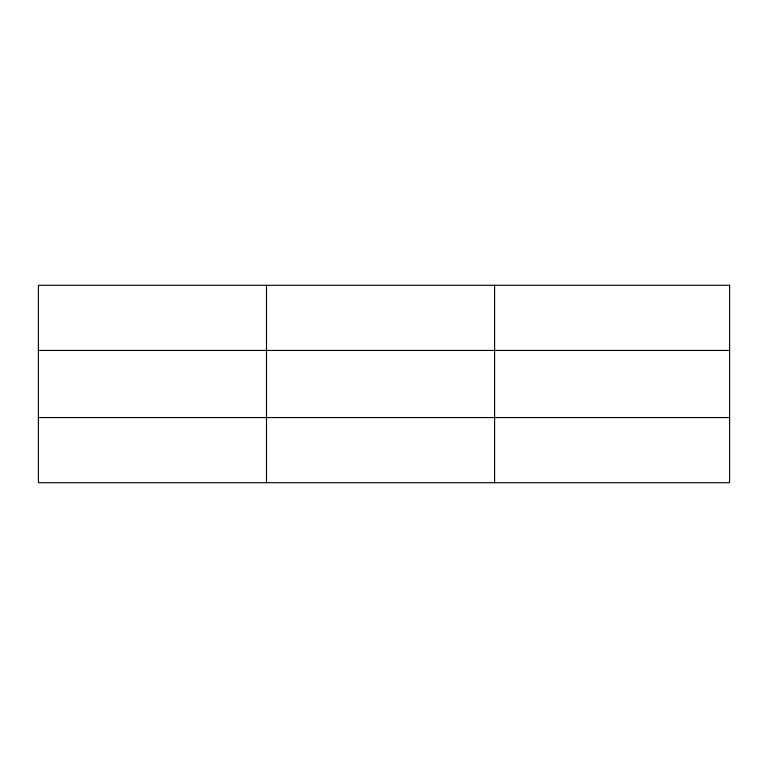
<?xml version="1.0" encoding="UTF-8"?>
<svg xmlns="http://www.w3.org/2000/svg" width="768" height="768" viewBox="0 0 768 768"><rect width="100%" height="100%" fill="white"/><g stroke="black" fill="none" stroke-linecap="round" stroke-linejoin="round"><path stroke-width="1.15" d="M266.496 285.283L266.496 482.717M494.592 285.283L494.592 482.717M38.4 350.438L729.6 350.438M38.4 417.562L729.6 417.562M729.6 285.283L729.6 482.717L38.4 482.717L38.4 285.283L729.6 285.283"/></g></svg>
